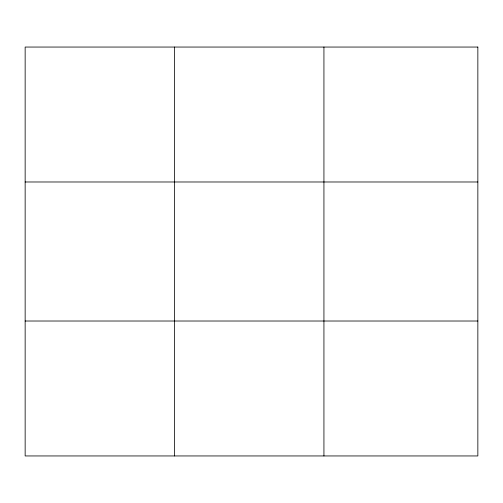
<?xml version="1.0" encoding="UTF-8"?>
<svg xmlns="http://www.w3.org/2000/svg" width="503" height="503" viewBox="0 0 503 503"><rect width="100%" height="100%" fill="white"/><g stroke="black" fill="none" stroke-linecap="round" stroke-linejoin="round"><path stroke-width="0.75" d="M174.541 455.951L174.541 47.049M323.932 455.951L323.932 47.049M25.15 181.985L477.85 181.985M25.15 321.015L477.85 321.015M477.85 47.049L477.85 455.951L25.15 455.951L25.15 47.049L477.85 47.049"/></g></svg>
